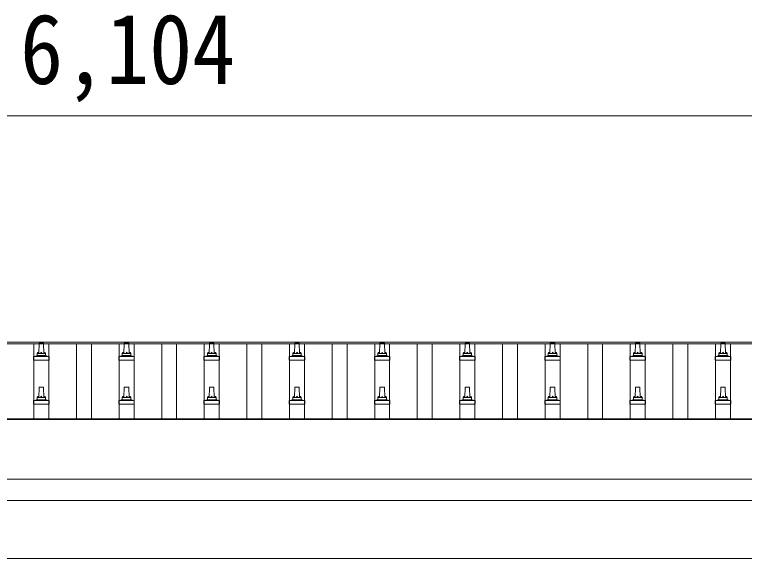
# Model space of a CAD drawing. Units: millimetres at full size, sheet at 1:50; details may follow other scales. Extents: x -14053 to 14053, y -9700 to 9700.
# Drawn here: x -5340 to -3627, y -1872 to -595 of the extents above; entities that cross this region are included whole.
import ezdxf
from ezdxf.enums import TextEntityAlignment as Align

# ---------------------------------------------------------------- set-up
doc = ezdxf.new("R2010")
doc.units = ezdxf.units.MM
doc.header["$LTSCALE"] = 50
for name, color, linetype, lineweight in [('0-1_Defpoints', 4, 'Continuous', 9), ('0-3_SHAPE', 5, 'Continuous', 5), ('0-6_PARTS1', 6, 'Continuous', 9)]:
    doc.layers.add(name, color=color, linetype=linetype, lineweight=lineweight)
doc.styles.add('ＭＳ ゴシック', font='')
doc.styles.get('ＭＳ ゴシック').set_extended_font_data('MS Gothic')

msp = doc.modelspace()

# ---------------------------------------------------------------- linework, layer by layer
at = {"layer": '0-1_Defpoints'}
for p, q in [((-8100.37, -1364.41), (-2054.37, -1364.41)), ((-8100.37, -1368), (-2054.37, -1368)), ((-8098.37, -1544.02), (-2056.37, -1544.02)), ((-8098.37, -1545.91), (-2056.37, -1545.91)), ((-2056.37, -1685.8), (-8098.37, -1685.8)), ((-8098.37, -1735.62), (-2056.37, -1735.62)), ((-8077.37, -1871.86), (-2171.41, -1871.86))]:
    msp.add_line(p, q, dxfattribs=at)
at = {"layer": '0-3_SHAPE', "color": 4, "lineweight": 9}
for p, q in [((-5294.87, -1544.02), (-5294.87, -1368)), ((-5259.87, -1544.02), (-5259.87, -1368)), ((-5194.87, -1544.02), (-5194.87, -1368)), ((-5159.87, -1544.02), (-5159.87, -1368)), ((-5094.87, -1544.02), (-5094.87, -1368)), ((-5059.87, -1544.02), (-5059.87, -1368)), ((-4994.87, -1544.02), (-4994.87, -1368)), ((-4959.87, -1544.02), (-4959.87, -1368)), ((-4894.87, -1544.02), (-4894.87, -1368)), ((-4859.87, -1544.02), (-4859.87, -1368)), ((-4794.87, -1544.02), (-4794.87, -1368)), ((-4759.87, -1544.02), (-4759.87, -1368)), ((-4694.87, -1544.02), (-4694.87, -1368)), ((-4659.87, -1544.02), (-4659.87, -1368)), ((-4594.87, -1544.02), (-4594.87, -1368)), ((-4559.87, -1544.02), (-4559.87, -1368)), ((-4494.87, -1544.02), (-4494.87, -1368)), ((-4459.87, -1544.02), (-4459.87, -1368)), ((-4394.87, -1544.02), (-4394.87, -1368)), ((-4359.87, -1544.02), (-4359.87, -1368)), ((-4294.87, -1544.02), (-4294.87, -1368)), ((-4259.87, -1544.02), (-4259.87, -1368)), ((-4194.87, -1544.02), (-4194.87, -1368)), ((-4159.87, -1544.02), (-4159.87, -1368)), ((-4094.87, -1544.02), (-4094.87, -1368)), ((-4059.87, -1544.02), (-4059.87, -1368)), ((-3994.87, -1544.02), (-3994.87, -1368)), ((-3959.87, -1544.02), (-3959.87, -1368)), ((-3894.87, -1544.02), (-3894.87, -1368)), ((-3859.87, -1544.02), (-3859.87, -1368)), ((-3794.87, -1544.02), (-3794.87, -1368)), ((-3759.87, -1544.02), (-3759.87, -1368)), ((-3694.87, -1544.02), (-3694.87, -1368)), ((-3659.87, -1544.02), (-3659.87, -1368))]:
    msp.add_line(p, q, dxfattribs=at)
at = {"layer": '0-3_SHAPE'}
for p, q in [((-5283.37, -1390.93), (-5282.64, -1367.41)), ((-5281.65, -1366.43), (-5273.1, -1366.43)), ((-5272.1, -1367.41), (-5271.37, -1390.93)), ((-5083.37, -1390.93), (-5082.64, -1367.41)), ((-5081.65, -1366.43), (-5073.1, -1366.43)), ((-5072.1, -1367.41), (-5071.37, -1390.93)), ((-4883.37, -1390.93), (-4882.64, -1367.41)), ((-4881.65, -1366.43), (-4873.1, -1366.43)), ((-4872.1, -1367.41), (-4871.37, -1390.93)), ((-4683.37, -1390.93), (-4682.64, -1367.41)), ((-4681.65, -1366.43), (-4673.1, -1366.43)), ((-4672.1, -1367.41), (-4671.37, -1390.93)), ((-4483.37, -1390.93), (-4482.64, -1367.41)), ((-4481.65, -1366.43), (-4473.1, -1366.43)), ((-4472.1, -1367.41), (-4471.37, -1390.93)), ((-4283.37, -1390.93), (-4282.64, -1367.41)), ((-4281.65, -1366.43), (-4273.1, -1366.43)), ((-4272.1, -1367.41), (-4271.37, -1390.93)), ((-4083.37, -1390.93), (-4082.64, -1367.41)), ((-4081.65, -1366.43), (-4073.1, -1366.43)), ((-4072.1, -1367.41), (-4071.37, -1390.93)), ((-3883.37, -1390.93), (-3882.64, -1367.41)), ((-3881.65, -1366.43), (-3873.1, -1366.43)), ((-3872.1, -1367.41), (-3871.37, -1390.93)), ((-3683.37, -1390.93), (-3682.64, -1367.41)), ((-3681.65, -1366.43), (-3673.1, -1366.43)), ((-3672.1, -1367.41), (-3671.37, -1390.93)), ((-5295.62, -1406.43), (-5295.62, -1398.72)), ((-5295.24, -1397.93), (-5259.5, -1397.93)), ((-5294.86, -1397.75), (-5288.14, -1396.12)), ((-5287.75, -1395.93), (-5266.99, -1395.93)), ((-5287.37, -1395.15), (-5287.37, -1390.93)), ((-5286.37, -1390.93), (-5268.37, -1390.93)), ((-5267.37, -1395.15), (-5267.37, -1390.93)), ((-5259.89, -1397.75), (-5266.61, -1396.12)), ((-5259.12, -1406.43), (-5259.12, -1398.72)), ((-5095.62, -1406.43), (-5095.62, -1398.72)), ((-5095.24, -1397.93), (-5059.5, -1397.93)), ((-5094.86, -1397.75), (-5088.14, -1396.12)), ((-5087.75, -1395.93), (-5066.99, -1395.93)), ((-5087.37, -1395.15), (-5087.37, -1390.93)), ((-5086.37, -1390.93), (-5068.37, -1390.93)), ((-5067.37, -1395.15), (-5067.37, -1390.93)), ((-5059.89, -1397.75), (-5066.61, -1396.12)), ((-5059.12, -1406.43), (-5059.12, -1398.72)), ((-4895.62, -1406.43), (-4895.62, -1398.72)), ((-4895.24, -1397.93), (-4859.5, -1397.93)), ((-4894.86, -1397.75), (-4888.14, -1396.12)), ((-4887.75, -1395.93), (-4866.99, -1395.93)), ((-4887.37, -1395.15), (-4887.37, -1390.93)), ((-4886.37, -1390.93), (-4868.37, -1390.93)), ((-4867.37, -1395.15), (-4867.37, -1390.93)), ((-4859.89, -1397.75), (-4866.61, -1396.12)), ((-4859.12, -1406.43), (-4859.12, -1398.72)), ((-4695.62, -1406.43), (-4695.62, -1398.72)), ((-4695.24, -1397.93), (-4659.5, -1397.93)), ((-4694.86, -1397.75), (-4688.14, -1396.12)), ((-4687.75, -1395.93), (-4666.99, -1395.93)), ((-4687.37, -1395.15), (-4687.37, -1390.93)), ((-4686.37, -1390.93), (-4668.37, -1390.93)), ((-4667.37, -1395.15), (-4667.37, -1390.93)), ((-4659.89, -1397.75), (-4666.61, -1396.12)), ((-4659.12, -1406.43), (-4659.12, -1398.72)), ((-4495.62, -1406.43), (-4495.62, -1398.72)), ((-4495.24, -1397.93), (-4459.5, -1397.93)), ((-4494.86, -1397.75), (-4488.14, -1396.12)), ((-4487.75, -1395.93), (-4466.99, -1395.93)), ((-4487.37, -1395.15), (-4487.37, -1390.93)), ((-4486.37, -1390.93), (-4468.37, -1390.93)), ((-4467.37, -1395.15), (-4467.37, -1390.93)), ((-4459.89, -1397.75), (-4466.61, -1396.12)), ((-4459.12, -1406.43), (-4459.12, -1398.72)), ((-4295.62, -1406.43), (-4295.62, -1398.72)), ((-4295.24, -1397.93), (-4259.5, -1397.93)), ((-4294.86, -1397.75), (-4288.14, -1396.12)), ((-4287.75, -1395.93), (-4266.99, -1395.93)), ((-4287.37, -1395.15), (-4287.37, -1390.93)), ((-4286.37, -1390.93), (-4268.37, -1390.93)), ((-4267.37, -1395.15), (-4267.37, -1390.93)), ((-4259.89, -1397.75), (-4266.61, -1396.12)), ((-4259.12, -1406.43), (-4259.12, -1398.72)), ((-4095.62, -1406.43), (-4095.62, -1398.72)), ((-4095.24, -1397.93), (-4059.5, -1397.93)), ((-4094.86, -1397.75), (-4088.14, -1396.12)), ((-4087.75, -1395.93), (-4066.99, -1395.93)), ((-4087.37, -1395.15), (-4087.37, -1390.93)), ((-4086.37, -1390.93), (-4068.37, -1390.93)), ((-4067.37, -1395.15), (-4067.37, -1390.93)), ((-4059.89, -1397.75), (-4066.61, -1396.12)), ((-4059.12, -1406.43), (-4059.12, -1398.72)), ((-3895.62, -1406.43), (-3895.62, -1398.72)), ((-3895.24, -1397.93), (-3859.5, -1397.93)), ((-3894.86, -1397.75), (-3888.14, -1396.12)), ((-3887.75, -1395.93), (-3866.99, -1395.93)), ((-3887.37, -1395.15), (-3887.37, -1390.93)), ((-3886.37, -1390.93), (-3868.37, -1390.93)), ((-3867.37, -1395.15), (-3867.37, -1390.93)), ((-3859.89, -1397.75), (-3866.61, -1396.12)), ((-3859.12, -1406.43), (-3859.12, -1398.72)), ((-3695.62, -1406.43), (-3695.62, -1398.72)), ((-3695.24, -1397.93), (-3659.5, -1397.93)), ((-3694.86, -1397.75), (-3688.14, -1396.12)), ((-3687.75, -1395.93), (-3666.99, -1395.93)), ((-3687.37, -1395.15), (-3687.37, -1390.93)), ((-3686.37, -1390.93), (-3668.37, -1390.93)), ((-3667.37, -1395.15), (-3667.37, -1390.93)), ((-3659.89, -1397.75), (-3666.61, -1396.12)), ((-3659.12, -1406.43), (-3659.12, -1398.72)), ((-5259.12, -1406.43), (-5295.62, -1406.43)), ((-5059.12, -1406.43), (-5095.62, -1406.43)), ((-4859.12, -1406.43), (-4895.62, -1406.43)), ((-4659.12, -1406.43), (-4695.62, -1406.43)), ((-4459.12, -1406.43), (-4495.62, -1406.43)), ((-4259.12, -1406.43), (-4295.62, -1406.43)), ((-4059.12, -1406.43), (-4095.62, -1406.43)), ((-3859.12, -1406.43), (-3895.62, -1406.43)), ((-3659.12, -1406.43), (-3695.62, -1406.43)), ((-5283.37, -1494.26), (-5282.64, -1470.74)), ((-5281.65, -1469.76), (-5273.1, -1469.76)), ((-5272.1, -1470.74), (-5271.37, -1494.26)), ((-5083.37, -1494.26), (-5082.64, -1470.74)), ((-5081.65, -1469.76), (-5073.1, -1469.76)), ((-5072.1, -1470.74), (-5071.37, -1494.26)), ((-4883.37, -1494.26), (-4882.64, -1470.74)), ((-4881.65, -1469.76), (-4873.1, -1469.76)), ((-4872.1, -1470.74), (-4871.37, -1494.26)), ((-4683.37, -1494.26), (-4682.64, -1470.74)), ((-4681.65, -1469.76), (-4673.1, -1469.76)), ((-4672.1, -1470.74), (-4671.37, -1494.26)), ((-4483.37, -1494.26), (-4482.64, -1470.74)), ((-4481.65, -1469.76), (-4473.1, -1469.76)), ((-4472.1, -1470.74), (-4471.37, -1494.26)), ((-4283.37, -1494.26), (-4282.64, -1470.74)), ((-4281.65, -1469.76), (-4273.1, -1469.76)), ((-4272.1, -1470.74), (-4271.37, -1494.26)), ((-4083.37, -1494.26), (-4082.64, -1470.74)), ((-4081.65, -1469.76), (-4073.1, -1469.76)), ((-4072.1, -1470.74), (-4071.37, -1494.26)), ((-3883.37, -1494.26), (-3882.64, -1470.74)), ((-3881.65, -1469.76), (-3873.1, -1469.76)), ((-3872.1, -1470.74), (-3871.37, -1494.26)), ((-3683.37, -1494.26), (-3682.64, -1470.74)), ((-3681.65, -1469.76), (-3673.1, -1469.76)), ((-3672.1, -1470.74), (-3671.37, -1494.26)), ((-5295.62, -1509.76), (-5295.62, -1502.05)), ((-5295.24, -1501.26), (-5259.5, -1501.26)), ((-5294.86, -1501.08), (-5288.14, -1499.45)), ((-5287.75, -1499.26), (-5266.99, -1499.26)), ((-5287.37, -1498.48), (-5287.37, -1494.26)), ((-5286.37, -1494.26), (-5268.37, -1494.26)), ((-5267.37, -1498.48), (-5267.37, -1494.26)), ((-5259.89, -1501.08), (-5266.61, -1499.45)), ((-5259.12, -1509.76), (-5259.12, -1502.05)), ((-5095.62, -1509.76), (-5095.62, -1502.05)), ((-5095.24, -1501.26), (-5059.5, -1501.26)), ((-5094.86, -1501.08), (-5088.14, -1499.45)), ((-5087.75, -1499.26), (-5066.99, -1499.26)), ((-5087.37, -1498.48), (-5087.37, -1494.26)), ((-5086.37, -1494.26), (-5068.37, -1494.26)), ((-5067.37, -1498.48), (-5067.37, -1494.26)), ((-5059.89, -1501.08), (-5066.61, -1499.45)), ((-5059.12, -1509.76), (-5059.12, -1502.05)), ((-4895.62, -1509.76), (-4895.62, -1502.05)), ((-4895.24, -1501.26), (-4859.5, -1501.26)), ((-4894.86, -1501.08), (-4888.14, -1499.45)), ((-4887.75, -1499.26), (-4866.99, -1499.26)), ((-4887.37, -1498.48), (-4887.37, -1494.26)), ((-4886.37, -1494.26), (-4868.37, -1494.26)), ((-4867.37, -1498.48), (-4867.37, -1494.26)), ((-4859.89, -1501.08), (-4866.61, -1499.45)), ((-4859.12, -1509.76), (-4859.12, -1502.05)), ((-4695.62, -1509.76), (-4695.62, -1502.05)), ((-4695.24, -1501.26), (-4659.5, -1501.26)), ((-4694.86, -1501.08), (-4688.14, -1499.45)), ((-4687.75, -1499.26), (-4666.99, -1499.26)), ((-4687.37, -1498.48), (-4687.37, -1494.26)), ((-4686.37, -1494.26), (-4668.37, -1494.26)), ((-4667.37, -1498.48), (-4667.37, -1494.26)), ((-4659.89, -1501.08), (-4666.61, -1499.45)), ((-4659.12, -1509.76), (-4659.12, -1502.05)), ((-4495.62, -1509.76), (-4495.62, -1502.05)), ((-4495.24, -1501.26), (-4459.5, -1501.26)), ((-4494.86, -1501.08), (-4488.14, -1499.45)), ((-4487.75, -1499.26), (-4466.99, -1499.26)), ((-4487.37, -1498.48), (-4487.37, -1494.26)), ((-4486.37, -1494.26), (-4468.37, -1494.26)), ((-4467.37, -1498.48), (-4467.37, -1494.26)), ((-4459.89, -1501.08), (-4466.61, -1499.45)), ((-4459.12, -1509.76), (-4459.12, -1502.05)), ((-4295.62, -1509.76), (-4295.62, -1502.05)), ((-4295.24, -1501.26), (-4259.5, -1501.26)), ((-4294.86, -1501.08), (-4288.14, -1499.45)), ((-4287.75, -1499.26), (-4266.99, -1499.26)), ((-4287.37, -1498.48), (-4287.37, -1494.26)), ((-4286.37, -1494.26), (-4268.37, -1494.26)), ((-4267.37, -1498.48), (-4267.37, -1494.26)), ((-4259.89, -1501.08), (-4266.61, -1499.45)), ((-4259.12, -1509.76), (-4259.12, -1502.05)), ((-4095.62, -1509.76), (-4095.62, -1502.05)), ((-4095.24, -1501.26), (-4059.5, -1501.26)), ((-4094.86, -1501.08), (-4088.14, -1499.45)), ((-4087.75, -1499.26), (-4066.99, -1499.26)), ((-4087.37, -1498.48), (-4087.37, -1494.26)), ((-4086.37, -1494.26), (-4068.37, -1494.26)), ((-4067.37, -1498.48), (-4067.37, -1494.26)), ((-4059.89, -1501.08), (-4066.61, -1499.45)), ((-4059.12, -1509.76), (-4059.12, -1502.05)), ((-3895.62, -1509.76), (-3895.62, -1502.05)), ((-3895.24, -1501.26), (-3859.5, -1501.26)), ((-3894.86, -1501.08), (-3888.14, -1499.45)), ((-3887.75, -1499.26), (-3866.99, -1499.26)), ((-3887.37, -1498.48), (-3887.37, -1494.26)), ((-3886.37, -1494.26), (-3868.37, -1494.26)), ((-3867.37, -1498.48), (-3867.37, -1494.26)), ((-3859.89, -1501.08), (-3866.61, -1499.45)), ((-3859.12, -1509.76), (-3859.12, -1502.05)), ((-3695.62, -1509.76), (-3695.62, -1502.05)), ((-3695.24, -1501.26), (-3659.5, -1501.26)), ((-3694.86, -1501.08), (-3688.14, -1499.45)), ((-3687.75, -1499.26), (-3666.99, -1499.26)), ((-3687.37, -1498.48), (-3687.37, -1494.26)), ((-3686.37, -1494.26), (-3668.37, -1494.26)), ((-3667.37, -1498.48), (-3667.37, -1494.26)), ((-3659.89, -1501.08), (-3666.61, -1499.45)), ((-3659.12, -1509.76), (-3659.12, -1502.05)), ((-5259.12, -1509.76), (-5295.62, -1509.76)), ((-5059.12, -1509.76), (-5095.62, -1509.76)), ((-4859.12, -1509.76), (-4895.62, -1509.76)), ((-4659.12, -1509.76), (-4695.62, -1509.76)), ((-4459.12, -1509.76), (-4495.62, -1509.76)), ((-4259.12, -1509.76), (-4295.62, -1509.76)), ((-4059.12, -1509.76), (-4095.62, -1509.76)), ((-3859.12, -1509.76), (-3895.62, -1509.76)), ((-3659.12, -1509.76), (-3695.62, -1509.76))]:
    msp.add_line(p, q, dxfattribs=at)
for centre, radius, start, end in [((-5281.65, -1367.43), 1, 90, 178.60509), ((-5273.1, -1367.43), 1, 1.39491, 90), ((-5081.65, -1367.43), 1, 90, 178.60509), ((-5073.1, -1367.43), 1, 1.39491, 90), ((-4881.65, -1367.43), 1, 90, 178.60509), ((-4873.1, -1367.43), 1, 1.39491, 90), ((-4681.65, -1367.43), 1, 90, 178.60509), ((-4673.1, -1367.43), 1, 1.39491, 90), ((-4481.65, -1367.43), 1, 90, 178.60509), ((-4473.1, -1367.43), 1, 1.39491, 90), ((-4281.65, -1367.43), 1, 90, 178.60509), ((-4273.1, -1367.43), 1, 1.39491, 90), ((-4081.65, -1367.43), 1, 90, 178.60509), ((-4073.1, -1367.43), 1, 1.39491, 90), ((-3881.65, -1367.43), 1, 90, 178.60509), ((-3873.1, -1367.43), 1, 1.39491, 90), ((-3681.65, -1367.43), 1, 90, 178.60509), ((-3673.1, -1367.43), 1, 1.39491, 90), ((-5283.29, -1391.57), 4.13, 90, 171.17633), ((-5274.04, -1390.93), 4.83, 133.60282, 180), ((-5280.7, -1390.93), 4.83, 0, 46.39718), ((-5271.46, -1391.57), 4.13, 8.82367, 90), ((-5083.29, -1391.57), 4.13, 90, 171.17633), ((-5074.04, -1390.93), 4.83, 133.60282, 180), ((-5080.7, -1390.93), 4.83, 0, 46.39718), ((-5071.46, -1391.57), 4.13, 8.82367, 90), ((-4883.29, -1391.57), 4.13, 90, 171.17633), ((-4874.04, -1390.93), 4.83, 133.60282, 180), ((-4880.7, -1390.93), 4.83, 0, 46.39718), ((-4871.46, -1391.57), 4.13, 8.82367, 90), ((-4683.29, -1391.57), 4.13, 90, 171.17633), ((-4674.04, -1390.93), 4.83, 133.60282, 180), ((-4680.7, -1390.93), 4.83, 0, 46.39718), ((-4671.46, -1391.57), 4.13, 8.82367, 90), ((-4483.29, -1391.57), 4.13, 90, 171.17633), ((-4474.04, -1390.93), 4.83, 133.60282, 180), ((-4480.7, -1390.93), 4.83, 0, 46.39718), ((-4471.46, -1391.57), 4.13, 8.82367, 90), ((-4283.29, -1391.57), 4.13, 90, 171.17633), ((-4274.04, -1390.93), 4.83, 133.60282, 180), ((-4280.7, -1390.93), 4.83, 0, 46.39718), ((-4271.46, -1391.57), 4.13, 8.82367, 90), ((-4083.29, -1391.57), 4.13, 90, 171.17633), ((-4074.04, -1390.93), 4.83, 133.60282, 180), ((-4080.7, -1390.93), 4.83, 0, 46.39718), ((-4071.46, -1391.57), 4.13, 8.82367, 90), ((-3883.29, -1391.57), 4.13, 90, 171.17633), ((-3874.04, -1390.93), 4.83, 133.60282, 180), ((-3880.7, -1390.93), 4.83, 0, 46.39718), ((-3871.46, -1391.57), 4.13, 8.82367, 90), ((-3683.29, -1391.57), 4.13, 90, 171.17633), ((-3674.04, -1390.93), 4.83, 133.60282, 180), ((-3680.7, -1390.93), 4.83, 0, 46.39718), ((-3671.46, -1391.57), 4.13, 8.82367, 90), ((-5294.62, -1398.72), 1, 103.62699, 180), ((-5288.37, -1395.15), 1, 283.62699, 0), ((-5286.37, -1391.93), 1, 90, 180), ((-5268.37, -1391.93), 1, 0, 90), ((-5266.37, -1395.15), 1, 180, 256.37301), ((-5260.12, -1398.72), 1, 0, 76.37301), ((-5094.62, -1398.72), 1, 103.62699, 180), ((-5088.37, -1395.15), 1, 283.62699, 0), ((-5086.37, -1391.93), 1, 90, 180), ((-5068.37, -1391.93), 1, 0, 90), ((-5066.37, -1395.15), 1, 180, 256.37301), ((-5060.12, -1398.72), 1, 0, 76.37301), ((-4894.62, -1398.72), 1, 103.62699, 180), ((-4888.37, -1395.15), 1, 283.62699, 0), ((-4886.37, -1391.93), 1, 90, 180), ((-4868.37, -1391.93), 1, 0, 90), ((-4866.37, -1395.15), 1, 180, 256.37301), ((-4860.12, -1398.72), 1, 0, 76.37301), ((-4694.62, -1398.72), 1, 103.62699, 180), ((-4688.37, -1395.15), 1, 283.62699, 0), ((-4686.37, -1391.93), 1, 90, 180), ((-4668.37, -1391.93), 1, 0, 90), ((-4666.37, -1395.15), 1, 180, 256.37301), ((-4660.12, -1398.72), 1, 0, 76.37301), ((-4494.62, -1398.72), 1, 103.62699, 180), ((-4488.37, -1395.15), 1, 283.62699, 0), ((-4486.37, -1391.93), 1, 90, 180), ((-4468.37, -1391.93), 1, 0, 90), ((-4466.37, -1395.15), 1, 180, 256.37301), ((-4460.12, -1398.72), 1, 0, 76.37301), ((-4294.62, -1398.72), 1, 103.62699, 180), ((-4288.37, -1395.15), 1, 283.62699, 0), ((-4286.37, -1391.93), 1, 90, 180), ((-4268.37, -1391.93), 1, 0, 90), ((-4266.37, -1395.15), 1, 180, 256.37301), ((-4260.12, -1398.72), 1, 0, 76.37301), ((-4094.62, -1398.72), 1, 103.62699, 180), ((-4088.37, -1395.15), 1, 283.62699, 0), ((-4086.37, -1391.93), 1, 90, 180), ((-4068.37, -1391.93), 1, 0, 90), ((-4066.37, -1395.15), 1, 180, 256.37301), ((-4060.12, -1398.72), 1, 0, 76.37301), ((-3894.62, -1398.72), 1, 103.62699, 180), ((-3888.37, -1395.15), 1, 283.62699, 0), ((-3886.37, -1391.93), 1, 90, 180), ((-3868.37, -1391.93), 1, 0, 90), ((-3866.37, -1395.15), 1, 180, 256.37301), ((-3860.12, -1398.72), 1, 0, 76.37301), ((-3694.62, -1398.72), 1, 103.62699, 180), ((-3688.37, -1395.15), 1, 283.62699, 0), ((-3686.37, -1391.93), 1, 90, 180), ((-3668.37, -1391.93), 1, 0, 90), ((-3666.37, -1395.15), 1, 180, 256.37301), ((-3660.12, -1398.72), 1, 0, 76.37301), ((-5281.65, -1470.76), 1, 90, 178.60509), ((-5273.1, -1470.76), 1, 1.39491, 90), ((-5081.65, -1470.76), 1, 90, 178.60509), ((-5073.1, -1470.76), 1, 1.39491, 90), ((-4881.65, -1470.76), 1, 90, 178.60509), ((-4873.1, -1470.76), 1, 1.39491, 90), ((-4681.65, -1470.76), 1, 90, 178.60509), ((-4673.1, -1470.76), 1, 1.39491, 90), ((-4481.65, -1470.76), 1, 90, 178.60509), ((-4473.1, -1470.76), 1, 1.39491, 90), ((-4281.65, -1470.76), 1, 90, 178.60509), ((-4273.1, -1470.76), 1, 1.39491, 90), ((-4081.65, -1470.76), 1, 90, 178.60509), ((-4073.1, -1470.76), 1, 1.39491, 90), ((-3881.65, -1470.76), 1, 90, 178.60509), ((-3873.1, -1470.76), 1, 1.39491, 90), ((-3681.65, -1470.76), 1, 90, 178.60509), ((-3673.1, -1470.76), 1, 1.39491, 90), ((-5294.62, -1502.05), 1, 103.62699, 180), ((-5288.37, -1498.48), 1, 283.62699, 0), ((-5283.29, -1494.9), 4.13, 90, 171.17633), ((-5286.37, -1495.26), 1, 90, 180), ((-5274.04, -1494.26), 4.83, 133.60282, 180), ((-5280.7, -1494.26), 4.83, 0, 46.39718), ((-5271.46, -1494.9), 4.13, 8.82367, 90), ((-5268.37, -1495.26), 1, 0, 90), ((-5266.37, -1498.48), 1, 180, 256.37301), ((-5260.12, -1502.05), 1, 0, 76.37301), ((-5094.62, -1502.05), 1, 103.62699, 180), ((-5088.37, -1498.48), 1, 283.62699, 0), ((-5083.29, -1494.9), 4.13, 90, 171.17633), ((-5086.37, -1495.26), 1, 90, 180), ((-5074.04, -1494.26), 4.83, 133.60282, 180), ((-5080.7, -1494.26), 4.83, 0, 46.39718), ((-5071.46, -1494.9), 4.13, 8.82367, 90), ((-5068.37, -1495.26), 1, 0, 90), ((-5066.37, -1498.48), 1, 180, 256.37301), ((-5060.12, -1502.05), 1, 0, 76.37301), ((-4894.62, -1502.05), 1, 103.62699, 180), ((-4888.37, -1498.48), 1, 283.62699, 0), ((-4883.29, -1494.9), 4.13, 90, 171.17633), ((-4886.37, -1495.26), 1, 90, 180), ((-4874.04, -1494.26), 4.83, 133.60282, 180), ((-4880.7, -1494.26), 4.83, 0, 46.39718), ((-4871.46, -1494.9), 4.13, 8.82367, 90), ((-4868.37, -1495.26), 1, 0, 90), ((-4866.37, -1498.48), 1, 180, 256.37301), ((-4860.12, -1502.05), 1, 0, 76.37301), ((-4694.62, -1502.05), 1, 103.62699, 180), ((-4688.37, -1498.48), 1, 283.62699, 0), ((-4683.29, -1494.9), 4.13, 90, 171.17633), ((-4686.37, -1495.26), 1, 90, 180), ((-4674.04, -1494.26), 4.83, 133.60282, 180), ((-4680.7, -1494.26), 4.83, 0, 46.39718), ((-4671.46, -1494.9), 4.13, 8.82367, 90), ((-4668.37, -1495.26), 1, 0, 90), ((-4666.37, -1498.48), 1, 180, 256.37301), ((-4660.12, -1502.05), 1, 0, 76.37301), ((-4494.62, -1502.05), 1, 103.62699, 180), ((-4488.37, -1498.48), 1, 283.62699, 0), ((-4483.29, -1494.9), 4.13, 90, 171.17633), ((-4486.37, -1495.26), 1, 90, 180), ((-4474.04, -1494.26), 4.83, 133.60282, 180), ((-4480.7, -1494.26), 4.83, 0, 46.39718), ((-4471.46, -1494.9), 4.13, 8.82367, 90), ((-4468.37, -1495.26), 1, 0, 90), ((-4466.37, -1498.48), 1, 180, 256.37301), ((-4460.12, -1502.05), 1, 0, 76.37301), ((-4294.62, -1502.05), 1, 103.62699, 180), ((-4288.37, -1498.48), 1, 283.62699, 0), ((-4283.29, -1494.9), 4.13, 90, 171.17633), ((-4286.37, -1495.26), 1, 90, 180), ((-4274.04, -1494.26), 4.83, 133.60282, 180), ((-4280.7, -1494.26), 4.83, 0, 46.39718), ((-4271.46, -1494.9), 4.13, 8.82367, 90), ((-4268.37, -1495.26), 1, 0, 90), ((-4266.37, -1498.48), 1, 180, 256.37301), ((-4260.12, -1502.05), 1, 0, 76.37301), ((-4094.62, -1502.05), 1, 103.62699, 180), ((-4088.37, -1498.48), 1, 283.62699, 0), ((-4083.29, -1494.9), 4.13, 90, 171.17633), ((-4086.37, -1495.26), 1, 90, 180), ((-4074.04, -1494.26), 4.83, 133.60282, 180), ((-4080.7, -1494.26), 4.83, 0, 46.39718), ((-4071.46, -1494.9), 4.13, 8.82367, 90), ((-4068.37, -1495.26), 1, 0, 90), ((-4066.37, -1498.48), 1, 180, 256.37301), ((-4060.12, -1502.05), 1, 0, 76.37301), ((-3894.62, -1502.05), 1, 103.62699, 180), ((-3888.37, -1498.48), 1, 283.62699, 0), ((-3883.29, -1494.9), 4.13, 90, 171.17633), ((-3886.37, -1495.26), 1, 90, 180), ((-3874.04, -1494.26), 4.83, 133.60282, 180), ((-3880.7, -1494.26), 4.83, 0, 46.39718), ((-3871.46, -1494.9), 4.13, 8.82367, 90), ((-3868.37, -1495.26), 1, 0, 90), ((-3866.37, -1498.48), 1, 180, 256.37301), ((-3860.12, -1502.05), 1, 0, 76.37301), ((-3694.62, -1502.05), 1, 103.62699, 180), ((-3688.37, -1498.48), 1, 283.62699, 0), ((-3683.29, -1494.9), 4.13, 90, 171.17633), ((-3686.37, -1495.26), 1, 90, 180), ((-3674.04, -1494.26), 4.83, 133.60282, 180), ((-3680.7, -1494.26), 4.83, 0, 46.39718), ((-3671.46, -1494.9), 4.13, 8.82367, 90), ((-3668.37, -1495.26), 1, 0, 90), ((-3666.37, -1498.48), 1, 180, 256.37301), ((-3660.12, -1502.05), 1, 0, 76.37301)]:
    msp.add_arc(centre, radius, start, end, dxfattribs=at)
at = {"layer": '0-6_PARTS1'}
msp.add_line((-8129.37, -832.84), (-2025.37, -832.84), dxfattribs=at)

# ---------------------------------------------------------------- texts
at = {"layer": '0-6_PARTS1', "color": 7, "style": 'ＭＳ ゴシック', "width": 0.9}
msp.add_text('6,104', height=165, dxfattribs=at).set_placement((-5327.37, -807.84), align=Align.BOTTOM_LEFT)

doc.saveas('drawing.dxf')
